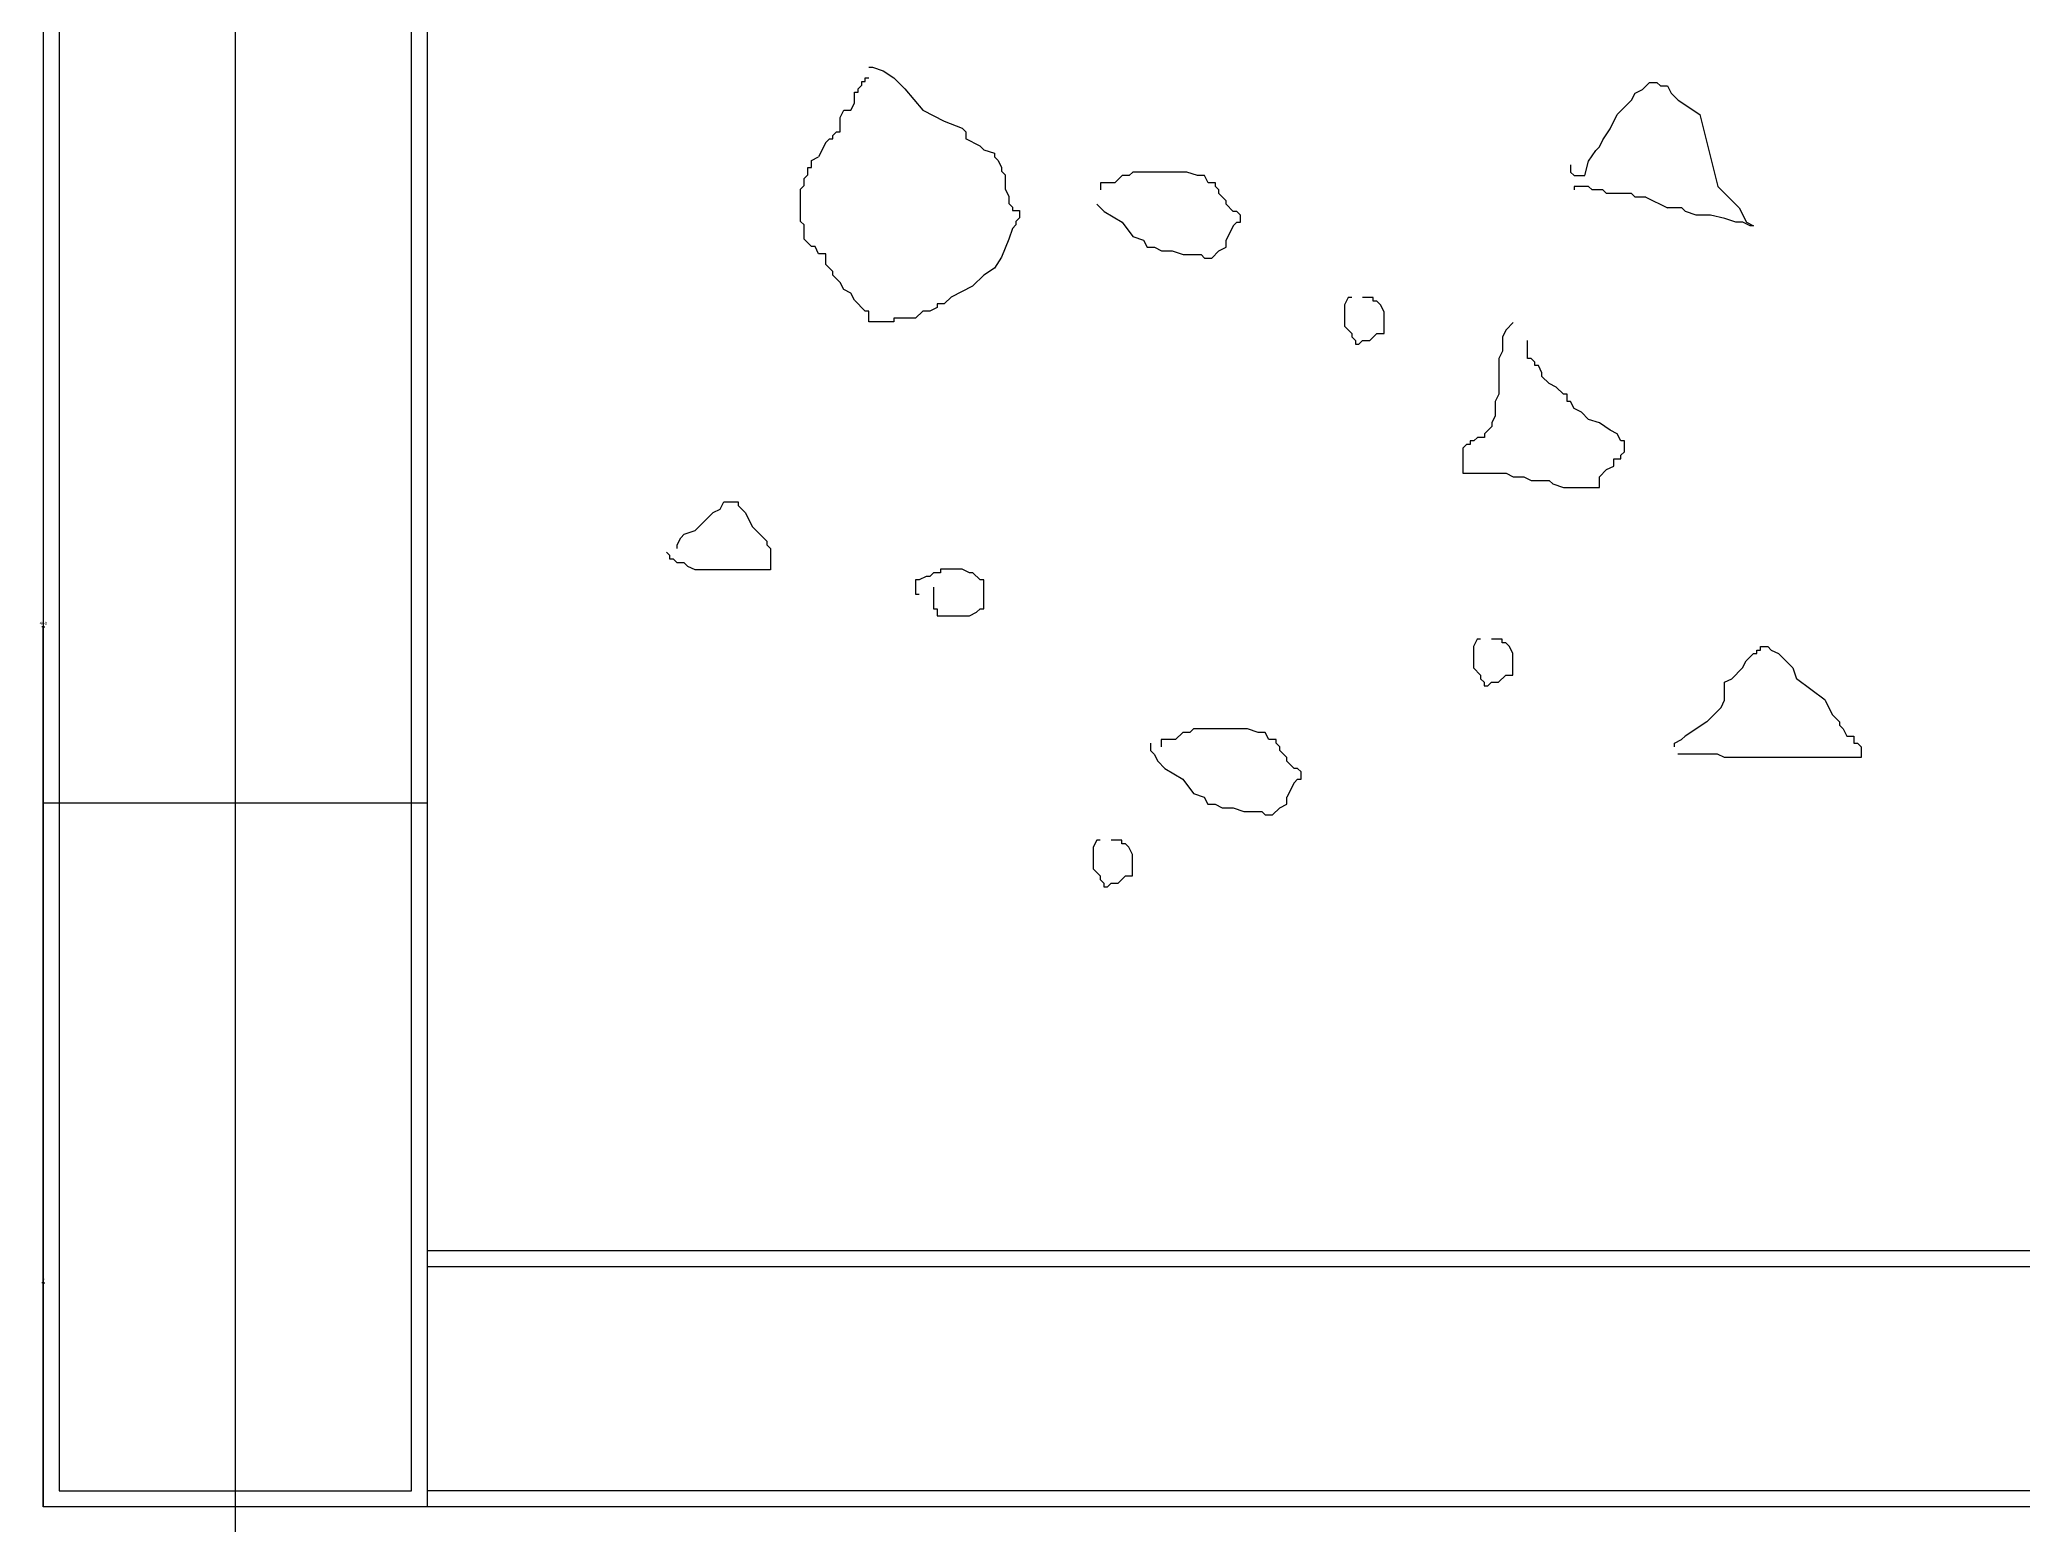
# Model space of a CAD drawing. Header units: metres. Extents: x 2017 to 5827, y 86 to 2255.
# Drawn here: x 3089 to 3708, y 695 to 1159 of the extents above; entities that cross this region are included whole.
import ezdxf

# ---------------------------------------------------------------- set-up
doc = ezdxf.new("R2010")
doc.units = ezdxf.units.M
for name, color, linetype in [('DOTE', 1, 'Continuous'), ('PUB_DIM', 3, 'Continuous'), ('PUB_WALL', 255, 'Continuous'), ('S_FLOOR', 2, 'Continuous'), ('S_SURFACE', 6, 'Continuous')]:
    doc.layers.add(name, color=color, linetype=linetype)
doc.dimstyles.get("Standard").update_dxf_attribs({"dimtxt": 2.5, "dimasz": 2.5, "dimexe": 1.25, "dimexo": 0.625, "dimtad": 1, "dimcen": 2.5, "dimazin": 3, "dimtfac": 1, "dimtmove": 0, "dimatfit": 3})

# ---------------------------------------------------------------- blocks, each defined once
blk = doc.blocks.new('*D2')
for p, q in [((3090, 1250), (3090, 975)), ((3089.75, 975), (3089.5, 975)), ((3090, 700), (3090, 975)), ((3090, 975), (3090, 975)), ((3090.25, 975), (3090.5, 975))]:
    blk.add_line(p, q)
at = {"layer": 'Defpoints'}
for p in [(3090, 1250), (3090, 975), (3090, 700)]:
    blk.add_point(p, dxfattribs=at)
at = {"layer": 'PUB_DIM', "insert": (3090, 976.125), "char_height": 1, "attachment_point": 5}
blk.add_mtext('400', dxfattribs=at)
blk = doc.blocks.new('*D3')
for p, q in [((3090, 780), (3090, 770)), ((3089.75, 770), (3089.5, 770)), ((3090, 700), (3090, 770)), ((3090, 770), (3090, 770)), ((3090.25, 770), (3090.5, 770))]:
    blk.add_line(p, q)
at = {"layer": 'Defpoints'}
for p in [(3090, 780), (3090, 770), (3090, 700)]:
    blk.add_point(p, dxfattribs=at)
at = {"layer": 'PUB_DIM', "insert": (3090, 771.125), "char_height": 1, "attachment_point": 5}
blk.add_mtext('0', dxfattribs=at)

msp = doc.modelspace()

# ---------------------------------------------------------------- linework, layer by layer
at = {"layer": 'DOTE'}
msp.add_line((3150, 1775.12), (3150, 255.12), dxfattribs=at)
at = {"layer": 'PUB_WALL'}
msp.add_lwpolyline([(3095, 705), (3205, 705), (3205, 1345), (3095, 1345)], close=True, dxfattribs=at)
for points in [[(4910, 775), (3210, 775)], [(4910, 705), (3210, 705)]]:
    msp.add_lwpolyline(points, dxfattribs=at)
at = {"layer": 'S_FLOOR'}
for p, q in [((3090, 1350), (3090, 700)), ((3210, 700), (3210, 1350)), ((4910, 780), (3210, 780)), ((3210, 700), (3090, 700)), ((4910, 700), (3210, 700))]:
    msp.add_line(p, q, dxfattribs=at)
at = {"layer": 'S_SURFACE'}
for p, q in [((3346.82, 1145.47), (3346.82, 1146.59)), ((3346.82, 1146.59), (3347.94, 1146.59)), ((3347.94, 1149.95), (3349.06, 1149.95)), ((3349.06, 1149.95), (3352.43, 1148.83)), ((3352.43, 1148.83), (3355.79, 1146.59)), ((3355.79, 1146.59), (3359.15, 1143.23)), ((3343.46, 1138.75), (3343.46, 1142.11)), ((3343.46, 1142.11), (3344.58, 1142.11)), ((3344.58, 1143.23), (3345.7, 1144.35)), ((3344.58, 1142.11), (3344.58, 1143.23)), ((3345.7, 1144.35), (3345.7, 1145.47)), ((3345.7, 1145.47), (3346.82, 1145.47)), ((3359.15, 1143.23), (3364.76, 1136.5)), ((3586.28, 1139.62), (3587.4, 1141.86)), ((3587.4, 1141.86), (3589.64, 1142.98)), ((3591.89, 1145.22), (3589.64, 1142.98)), ((3591.89, 1145.22), (3594.13, 1145.22)), ((3594.13, 1145.22), (3595.25, 1144.1)), ((3595.25, 1144.1), (3597.49, 1144.1)), ((3597.49, 1144.1), (3598.61, 1141.86)), ((3598.61, 1141.86), (3600.86, 1139.62)), ((3338.97, 1134.26), (3340.09, 1136.5)), ((3338.97, 1129.78), (3338.97, 1134.26)), ((3340.09, 1136.5), (3342.34, 1136.5)), ((3342.34, 1136.5), (3343.46, 1138.75)), ((3364.76, 1136.5), (3371.49, 1133.14)), ((3579.55, 1130.65), (3581.79, 1135.13)), ((3586.28, 1139.62), (3581.79, 1135.13)), ((3600.86, 1139.62), (3607.58, 1135.13)), ((3607.58, 1135.13), (3613.19, 1112.72)), ((3334.49, 1126.42), (3335.61, 1127.54)), ((3335.61, 1127.54), (3336.73, 1127.54)), ((3336.73, 1128.66), (3337.85, 1129.78)), ((3336.73, 1127.54), (3336.73, 1128.66)), ((3337.85, 1129.78), (3338.97, 1129.78)), ((3371.49, 1133.14), (3377.09, 1130.9)), ((3377.09, 1130.9), (3378.21, 1129.78)), ((3378.21, 1129.78), (3378.21, 1127.54)), ((3382.7, 1125.3), (3378.21, 1127.54)), ((3577.31, 1127.29), (3579.55, 1130.65)), ((3330, 1120.81), (3332.24, 1121.93)), ((3334.49, 1126.42), (3332.24, 1121.93)), ((3382.7, 1125.3), (3383.82, 1124.18)), ((3383.82, 1124.18), (3387.18, 1123.05)), ((3387.18, 1123.05), (3387.18, 1121.93)), ((3387.18, 1121.93), (3388.31, 1120.81)), ((3572.83, 1120.56), (3575.07, 1123.93)), ((3575.07, 1123.93), (3576.19, 1125.05)), ((3576.19, 1125.05), (3577.31, 1127.29)), ((3327.76, 1115.21), (3328.88, 1116.33)), ((3327.76, 1112.97), (3327.76, 1115.21)), ((3328.88, 1116.33), (3328.88, 1118.57)), ((3328.88, 1118.57), (3330, 1118.57)), ((3330, 1118.57), (3330, 1120.81)), ((3388.31, 1120.81), (3389.43, 1118.57)), ((3389.43, 1118.57), (3389.43, 1117.45)), ((3389.43, 1117.45), (3390.55, 1116.33)), ((3390.55, 1116.33), (3390.55, 1111.85)), ((3424.82, 1113.84), (3427.07, 1116.08)), ((3429.31, 1116.08), (3427.07, 1116.08)), ((3430.43, 1117.2), (3429.31, 1116.08)), ((3447.25, 1117.2), (3430.43, 1117.2)), ((3450.61, 1116.08), (3447.25, 1117.2)), ((3452.85, 1116.08), (3450.61, 1116.08)), ((3453.98, 1113.84), (3452.85, 1116.08)), ((3567.22, 1119.44), (3567.22, 1117.2)), ((3567.22, 1117.2), (3568.34, 1116.08)), ((3568.34, 1116.08), (3571.7, 1116.08)), ((3571.7, 1116.08), (3572.83, 1120.56)), ((3326.64, 1111.85), (3327.76, 1112.97)), ((3326.64, 1101.76), (3326.64, 1111.85)), ((3390.55, 1111.85), (3391.67, 1109.61)), ((3391.67, 1109.61), (3391.67, 1107.36)), ((3424.82, 1113.84), (3420.34, 1113.84)), ((3420.34, 1113.84), (3420.34, 1111.6)), ((3456.22, 1113.84), (3453.98, 1113.84)), ((3456.22, 1112.72), (3456.22, 1113.84)), ((3457.34, 1111.6), (3456.22, 1112.72)), ((3457.34, 1110.48), (3457.34, 1111.6)), ((3457.34, 1110.48), (3459.58, 1108.24)), ((3568.34, 1112.72), (3568.34, 1111.6)), ((3572.83, 1112.72), (3568.34, 1112.72)), ((3573.95, 1111.6), (3572.83, 1112.72)), ((3577.31, 1111.6), (3573.95, 1111.6)), ((3578.43, 1110.48), (3577.31, 1111.6)), ((3586.28, 1110.48), (3578.43, 1110.48)), ((3587.4, 1109.36), (3586.28, 1110.48)), ((3590.76, 1109.36), (3587.4, 1109.36)), ((3590.76, 1109.36), (3597.49, 1105.99)), ((3619.92, 1105.99), (3613.19, 1112.72)), ((3391.67, 1107.36), (3392.79, 1106.24)), ((3392.79, 1106.24), (3392.79, 1105.12)), ((3392.79, 1105.12), (3395.03, 1105.12)), ((3395.03, 1102.88), (3393.91, 1101.76)), ((3395.03, 1105.12), (3395.03, 1102.88)), ((3419.22, 1107.11), (3421.46, 1104.87)), ((3421.46, 1104.87), (3427.07, 1101.51)), ((3459.58, 1107.11), (3459.58, 1108.24)), ((3459.58, 1107.11), (3461.82, 1104.87)), ((3462.95, 1104.87), (3461.82, 1104.87)), ((3462.95, 1104.87), (3464.07, 1103.75)), ((3464.07, 1101.51), (3464.07, 1103.75)), ((3601.98, 1105.99), (3597.49, 1105.99)), ((3603.1, 1104.87), (3601.98, 1105.99)), ((3606.46, 1103.75), (3603.1, 1104.87)), ((3610.95, 1103.75), (3606.46, 1103.75)), ((3615.43, 1102.63), (3610.95, 1103.75)), ((3619.92, 1105.99), (3622.16, 1101.51)), ((3327.76, 1100.64), (3326.64, 1101.76)), ((3327.76, 1096.16), (3327.76, 1100.64)), ((3392.79, 1099.52), (3391.67, 1096.16)), ((3393.91, 1100.64), (3392.79, 1099.52)), ((3393.91, 1101.76), (3393.91, 1100.64)), ((3427.07, 1101.51), (3430.43, 1097.03)), ((3430.43, 1097.03), (3433.79, 1095.91)), ((3461.82, 1100.39), (3459.58, 1095.91)), ((3461.82, 1100.39), (3462.95, 1101.51)), ((3462.95, 1101.51), (3464.07, 1101.51)), ((3618.8, 1101.51), (3615.43, 1102.63)), ((3621.04, 1101.51), (3618.8, 1101.51)), ((3623.28, 1100.39), (3621.04, 1101.51)), ((3622.16, 1101.51), (3624.4, 1100.39)), ((3624.4, 1100.39), (3623.28, 1100.39)), ((3327.76, 1096.16), (3330, 1093.91)), ((3331.12, 1093.91), (3330, 1093.91)), ((3332.24, 1091.67), (3331.12, 1093.91)), ((3334.49, 1091.67), (3332.24, 1091.67)), ((3334.49, 1088.31), (3334.49, 1091.67)), ((3389.43, 1090.55), (3387.18, 1087.19)), ((3391.67, 1096.16), (3389.43, 1090.55)), ((3433.79, 1095.91), (3434.92, 1093.66)), ((3434.92, 1093.66), (3437.16, 1093.66)), ((3437.16, 1093.66), (3439.4, 1092.54)), ((3439.4, 1092.54), (3442.76, 1092.54)), ((3442.76, 1092.54), (3446.13, 1091.42)), ((3446.13, 1091.42), (3451.73, 1091.42)), ((3451.73, 1091.42), (3452.85, 1090.3)), ((3452.85, 1090.3), (3455.1, 1090.3)), ((3457.34, 1092.54), (3455.1, 1090.3)), ((3457.34, 1092.54), (3459.58, 1093.66)), ((3459.58, 1093.66), (3459.58, 1095.91)), ((3334.49, 1088.31), (3336.73, 1086.07)), ((3336.73, 1084.95), (3336.73, 1086.07)), ((3338.97, 1082.71), (3336.73, 1084.95)), ((3380.46, 1081.59), (3383.82, 1084.95)), ((3387.18, 1087.19), (3383.82, 1084.95)), ((3340.09, 1080.46), (3338.97, 1082.71)), ((3342.34, 1079.34), (3340.09, 1080.46)), ((3343.46, 1077.1), (3342.34, 1079.34)), ((3371.49, 1075.98), (3373.73, 1078.22)), ((3373.73, 1078.22), (3380.46, 1081.59)), ((3497.7, 1077.97), (3496.58, 1075.73)), ((3498.82, 1077.97), (3497.7, 1077.97)), ((3505.55, 1077.97), (3502.19, 1077.97)), ((3505.55, 1076.85), (3505.55, 1077.97)), ((3343.46, 1077.1), (3346.82, 1073.74)), ((3347.94, 1073.74), (3346.82, 1073.74)), ((3347.94, 1070.38), (3347.94, 1073.74)), ((3362.52, 1071.5), (3364.76, 1073.74)), ((3367, 1073.74), (3364.76, 1073.74)), ((3369.25, 1074.86), (3367, 1073.74)), ((3371.49, 1075.98), (3369.25, 1075.98)), ((3369.25, 1075.98), (3369.25, 1074.86)), ((3496.58, 1075.73), (3496.58, 1069.01)), ((3506.67, 1076.85), (3505.55, 1076.85)), ((3507.79, 1075.73), (3506.67, 1076.85)), ((3508.92, 1073.49), (3507.79, 1075.73)), ((3508.92, 1066.77), (3508.92, 1073.49)), ((3355.79, 1070.38), (3347.94, 1070.38)), ((3362.52, 1071.5), (3355.79, 1071.5)), ((3355.79, 1071.5), (3355.79, 1070.38)), ((3498.82, 1066.77), (3496.58, 1069.01)), ((3498.82, 1066.77), (3498.82, 1065.64)), ((3498.82, 1065.64), (3499.95, 1064.52)), ((3506.67, 1066.77), (3504.43, 1064.52)), ((3506.67, 1066.77), (3508.92, 1066.77)), ((3547.04, 1067.89), (3545.92, 1065.64)), ((3545.92, 1065.64), (3545.92, 1061.16)), ((3547.04, 1067.89), (3549.28, 1070.13)), ((3499.95, 1064.52), (3499.95, 1063.4)), ((3499.95, 1063.4), (3501.07, 1063.4)), ((3501.07, 1063.4), (3502.19, 1064.52)), ((3502.19, 1064.52), (3504.43, 1064.52)), ((3545.92, 1061.16), (3544.79, 1058.92)), ((3553.76, 1058.92), (3553.76, 1064.52)), ((3544.79, 1058.92), (3544.79, 1047.71)), ((3554.89, 1058.92), (3553.76, 1058.92)), ((3556.01, 1057.8), (3554.89, 1058.92)), ((3556.01, 1056.68), (3556.01, 1057.8)), ((3557.13, 1056.68), (3556.01, 1056.68)), ((3558.25, 1054.44), (3557.13, 1056.68)), ((3558.25, 1053.32), (3558.25, 1054.44)), ((3558.25, 1053.32), (3560.49, 1051.07)), ((3544.79, 1047.71), (3543.67, 1045.47)), ((3562.73, 1049.95), (3560.49, 1051.07)), ((3562.73, 1049.95), (3564.98, 1047.71)), ((3566.1, 1047.71), (3564.98, 1047.71)), ((3566.1, 1045.47), (3566.1, 1047.71)), ((3543.67, 1040.99), (3542.55, 1038.75)), ((3543.67, 1045.47), (3543.67, 1040.99)), ((3567.22, 1045.47), (3566.1, 1045.47)), ((3568.34, 1043.23), (3567.22, 1045.47)), ((3570.58, 1042.11), (3568.34, 1043.23)), ((3570.58, 1042.11), (3572.83, 1039.87)), ((3540.31, 1035.38), (3542.55, 1037.62)), ((3540.31, 1035.38), (3540.31, 1034.26)), ((3542.55, 1038.75), (3542.55, 1037.62)), ((3576.19, 1038.75), (3572.83, 1039.87)), ((3579.55, 1036.5), (3576.19, 1038.75)), ((3581.79, 1035.38), (3579.55, 1036.5)), ((3582.92, 1033.14), (3581.79, 1035.38)), ((3534.7, 1032.02), (3533.58, 1030.9)), ((3533.58, 1030.9), (3533.58, 1023.05)), ((3535.82, 1032.02), (3534.7, 1032.02)), ((3536.95, 1033.14), (3535.82, 1033.14)), ((3535.82, 1033.14), (3535.82, 1032.02)), ((3538.07, 1034.26), (3536.95, 1033.14)), ((3540.31, 1034.26), (3538.07, 1034.26)), ((3584.04, 1033.14), (3582.92, 1033.14)), ((3584.04, 1029.78), (3582.92, 1028.66)), ((3582.92, 1027.54), (3582.92, 1028.66)), ((3584.04, 1029.78), (3584.04, 1033.14)), ((3533.58, 1023.05), (3547.04, 1023.05)), ((3547.04, 1023.05), (3549.28, 1021.93)), ((3578.43, 1024.18), (3576.19, 1021.93)), ((3578.43, 1024.18), (3580.67, 1025.3)), ((3580.67, 1027.54), (3582.92, 1027.54)), ((3580.67, 1025.3), (3580.67, 1027.54)), ((3549.28, 1021.93), (3552.64, 1021.93)), ((3552.64, 1021.93), (3554.89, 1020.81)), ((3554.89, 1020.81), (3560.49, 1020.81)), ((3560.49, 1020.81), (3561.61, 1019.69)), ((3561.61, 1019.69), (3564.98, 1018.57)), ((3564.98, 1018.57), (3576.19, 1018.57)), ((3576.19, 1018.57), (3576.19, 1021.93)), ((3299.25, 1010.74), (3293.64, 1005.13)), ((3299.25, 1010.74), (3301.49, 1011.86)), ((3301.49, 1011.86), (3302.61, 1014.1)), ((3302.61, 1014.1), (3307.09, 1014.1)), ((3307.09, 1014.1), (3307.09, 1012.98)), ((3309.34, 1010.74), (3307.09, 1012.98)), ((3309.34, 1010.74), (3311.58, 1006.26)), ((3289.15, 1002.89), (3290.28, 1004.01)), ((3290.28, 1004.01), (3293.64, 1005.13)), ((3316.06, 1001.77), (3311.58, 1006.26)), ((3285.79, 997.29), (3284.67, 998.41)), ((3288.03, 1000.65), (3289.15, 1002.89)), ((3288.03, 999.53), (3288.03, 1000.65)), ((3316.06, 1001.77), (3316.06, 1000.65)), ((3316.06, 1000.65), (3317.18, 999.53)), ((3317.18, 999.53), (3317.18, 992.81)), ((3285.79, 996.17), (3285.79, 997.29)), ((3286.91, 996.17), (3285.79, 996.17)), ((3288.03, 995.05), (3286.91, 996.17)), ((3290.28, 995.05), (3288.03, 995.05)), ((3291.4, 993.93), (3290.28, 995.05)), ((3293.64, 992.81), (3291.4, 993.93)), ((3317.18, 992.81), (3293.64, 992.81)), ((3368.12, 991.92), (3367, 990.8)), ((3370.37, 991.92), (3368.12, 991.92)), ((3370.37, 993.04), (3370.37, 991.92)), ((3377.09, 993.04), (3370.37, 993.04)), ((3379.34, 991.92), (3377.09, 993.04)), ((3380.46, 991.92), (3379.34, 991.92)), ((3380.46, 991.92), (3382.7, 989.68)), ((3362.52, 989.68), (3362.52, 985.2)), ((3363.64, 989.68), (3362.52, 989.68)), ((3362.52, 985.2), (3363.64, 985.2)), ((3365.88, 990.8), (3363.64, 989.68)), ((3367, 990.8), (3365.88, 990.8)), ((3368.12, 987.44), (3368.12, 980.71)), ((3383.82, 989.68), (3382.7, 989.68)), ((3383.82, 980.71), (3383.82, 989.68)), ((3368.12, 980.71), (3369.25, 980.71)), ((3369.25, 980.71), (3369.25, 978.47)), ((3379.34, 978.47), (3381.58, 979.59)), ((3381.58, 979.59), (3382.7, 980.71)), ((3382.7, 980.71), (3383.82, 980.71)), ((3369.25, 978.47), (3379.34, 978.47)), ((3537.98, 971.15), (3536.86, 968.91)), ((3536.86, 968.91), (3536.86, 962.18)), ((3539.1, 971.15), (3537.98, 971.15)), ((3545.82, 971.15), (3542.46, 971.15)), ((3545.82, 970.03), (3545.82, 971.15)), ((3546.95, 970.03), (3545.82, 970.03)), ((3548.07, 968.91), (3546.95, 970.03)), ((3549.19, 966.67), (3548.07, 968.91)), ((3549.19, 959.94), (3549.19, 966.67)), ((3622.07, 964.42), (3624.31, 966.67)), ((3624.31, 966.67), (3625.43, 966.67)), ((3625.43, 967.79), (3626.55, 967.79)), ((3625.43, 966.67), (3625.43, 967.79)), ((3626.55, 968.91), (3628.8, 968.91)), ((3626.55, 967.79), (3626.55, 968.91)), ((3628.8, 968.91), (3629.92, 967.79)), ((3629.92, 967.79), (3632.16, 966.67)), ((3636.64, 962.18), (3632.16, 966.67)), ((3539.1, 959.94), (3536.86, 962.18)), ((3620.95, 962.18), (3617.58, 958.82)), ((3620.95, 962.18), (3622.07, 964.42)), ((3636.64, 962.18), (3637.76, 958.82)), ((3539.1, 959.94), (3539.1, 958.82)), ((3539.1, 958.82), (3540.22, 957.7)), ((3540.22, 957.7), (3540.22, 956.58)), ((3540.22, 956.58), (3541.34, 956.58)), ((3541.34, 956.58), (3542.46, 957.7)), ((3542.46, 957.7), (3544.7, 957.7)), ((3546.95, 959.94), (3544.7, 957.7)), ((3546.95, 959.94), (3549.19, 959.94)), ((3615.34, 957.7), (3617.58, 958.82)), ((3615.34, 952.1), (3615.34, 957.7)), ((3646.73, 952.1), (3637.76, 958.82)), ((3609.73, 945.37), (3614.22, 949.85)), ((3614.22, 949.85), (3615.34, 952.1)), ((3646.73, 952.1), (3648.98, 947.61)), ((3443.79, 939.77), (3446.04, 942.01)), ((3448.28, 942.01), (3446.04, 942.01)), ((3449.4, 943.13), (3448.28, 942.01)), ((3466.22, 943.13), (3449.4, 943.13)), ((3469.58, 942.01), (3466.22, 943.13)), ((3471.82, 942.01), (3469.58, 942.01)), ((3472.95, 939.77), (3471.82, 942.01)), ((3609.73, 945.37), (3603.01, 940.89)), ((3651.22, 945.37), (3648.98, 947.61)), ((3651.22, 945.37), (3651.22, 944.25)), ((3651.22, 944.25), (3652.34, 943.13)), ((3652.34, 943.13), (3653.46, 940.89)), ((3435.95, 938.65), (3435.95, 936.4)), ((3435.95, 936.4), (3437.07, 935.28)), ((3439.31, 939.77), (3439.31, 937.53)), ((3443.79, 939.77), (3439.31, 939.77)), ((3475.19, 939.77), (3472.95, 939.77)), ((3475.19, 938.65), (3475.19, 939.77)), ((3476.31, 937.53), (3475.19, 938.65)), ((3476.31, 936.4), (3476.31, 937.53)), ((3476.31, 936.4), (3478.55, 934.16)), ((3599.64, 938.65), (3601.89, 939.77)), ((3599.64, 937.53), (3599.64, 938.65)), ((3601.89, 939.77), (3603.01, 940.89)), ((3653.46, 940.89), (3655.7, 940.89)), ((3655.7, 940.89), (3655.7, 938.65)), ((3655.7, 938.65), (3656.83, 938.65)), ((3656.83, 938.65), (3657.95, 937.53)), ((3657.95, 937.53), (3657.95, 934.16)), ((3437.07, 935.28), (3438.19, 933.04)), ((3438.19, 933.04), (3440.43, 930.8)), ((3440.43, 930.8), (3446.04, 927.44)), ((3478.55, 933.04), (3478.55, 934.16)), ((3478.55, 933.04), (3480.79, 930.8)), ((3481.92, 930.8), (3480.79, 930.8)), ((3481.92, 930.8), (3483.04, 929.68)), ((3483.04, 927.44), (3483.04, 929.68)), ((3613.1, 935.28), (3600.76, 935.28)), ((3615.34, 934.16), (3613.1, 935.28)), ((3657.95, 934.16), (3615.34, 934.16)), ((3446.04, 927.44), (3449.4, 922.96)), ((3480.79, 926.32), (3478.55, 921.83)), ((3480.79, 926.32), (3481.92, 927.44)), ((3481.92, 927.44), (3483.04, 927.44)), ((3090, 920), (3210, 920)), ((3449.4, 922.96), (3452.76, 921.83)), ((3452.76, 921.83), (3453.88, 919.59)), ((3453.88, 919.59), (3456.13, 919.59)), ((3456.13, 919.59), (3458.37, 918.47)), ((3458.37, 918.47), (3461.73, 918.47)), ((3461.73, 918.47), (3465.1, 917.35)), ((3465.1, 917.35), (3470.7, 917.35)), ((3470.7, 917.35), (3471.82, 916.23)), ((3476.31, 918.47), (3474.07, 916.23)), ((3476.31, 918.47), (3478.55, 919.59)), ((3478.55, 919.59), (3478.55, 921.83)), ((3471.82, 916.23), (3474.07, 916.23)), ((3419.13, 908.38), (3418.01, 906.14)), ((3418.01, 906.14), (3418.01, 899.42)), ((3420.25, 908.38), (3419.13, 908.38)), ((3426.98, 908.38), (3423.61, 908.38)), ((3426.98, 907.26), (3426.98, 908.38)), ((3428.1, 907.26), (3426.98, 907.26)), ((3429.22, 906.14), (3428.1, 907.26)), ((3430.34, 903.9), (3429.22, 906.14)), ((3420.25, 897.18), (3418.01, 899.42)), ((3430.34, 897.18), (3430.34, 903.9)), ((3420.25, 897.18), (3420.25, 896.06)), ((3420.25, 896.06), (3421.37, 894.94)), ((3421.37, 894.94), (3421.37, 893.81)), ((3421.37, 893.81), (3422.49, 893.81)), ((3422.49, 893.81), (3423.61, 894.94)), ((3423.61, 894.94), (3425.85, 894.94)), ((3428.1, 897.18), (3425.85, 894.94)), ((3428.1, 897.18), (3430.34, 897.18))]:
    msp.add_line(p, q, dxfattribs=at)

# ---------------------------------------------------------------- dimensions: what is measured, and where the dimension line sits
at = {"layer": 'PUB_DIM'}
dim = msp.add_linear_dim(base=(3090, 975), p1=(3090, 700), p2=(3090, 1250), text='400', dimstyle='Standard', dxfattribs=at)
dim.commit()
dim.dimension.update_dxf_attribs({"geometry": '*D2', "text_midpoint": (3090, 976.125)})
dim = msp.add_linear_dim(base=(3090, 770), p1=(3090, 700), p2=(3090, 780), dimstyle='Standard', dxfattribs=at)
dim.commit()
dim.dimension.update_dxf_attribs({"geometry": '*D3', "text_midpoint": (3090, 771.125)})

doc.saveas('drawing.dxf')
